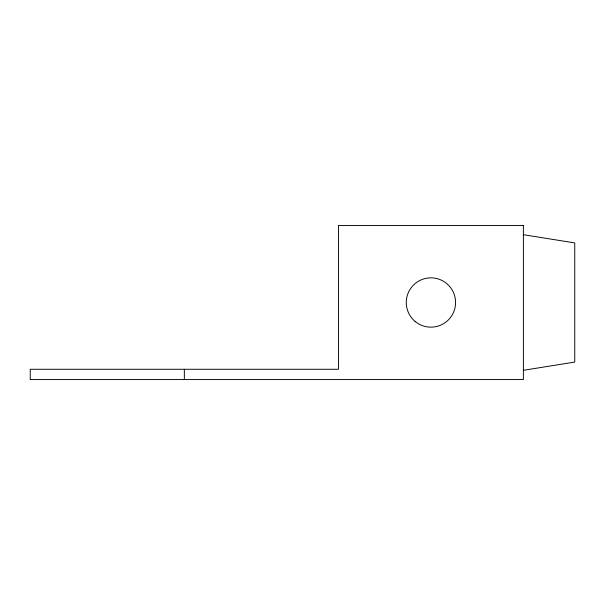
<?xml version="1.0" encoding="UTF-8"?>
<svg xmlns="http://www.w3.org/2000/svg" width="605" height="605" viewBox="0 0 605 605"><rect width="100%" height="100%" fill="white"/><g stroke="black" fill="none" stroke-linecap="round" stroke-linejoin="round"><path stroke-width="0.91" d="M523.385 370.305L574.75 362.085L574.75 242.915L523.385 234.695M184.351 369.277L184.351 379.554M523.385 225.446L338.46 225.446L338.46 369.277L30.25 369.277L30.25 379.554L523.385 379.554L523.385 225.446M415.136 321.444A24.654 24.654 0 0 0 455.217 306.697A24.654 24.654 0 0 0 422.411 279.359A24.654 24.654 0 0 0 415.136 321.444"/></g></svg>
